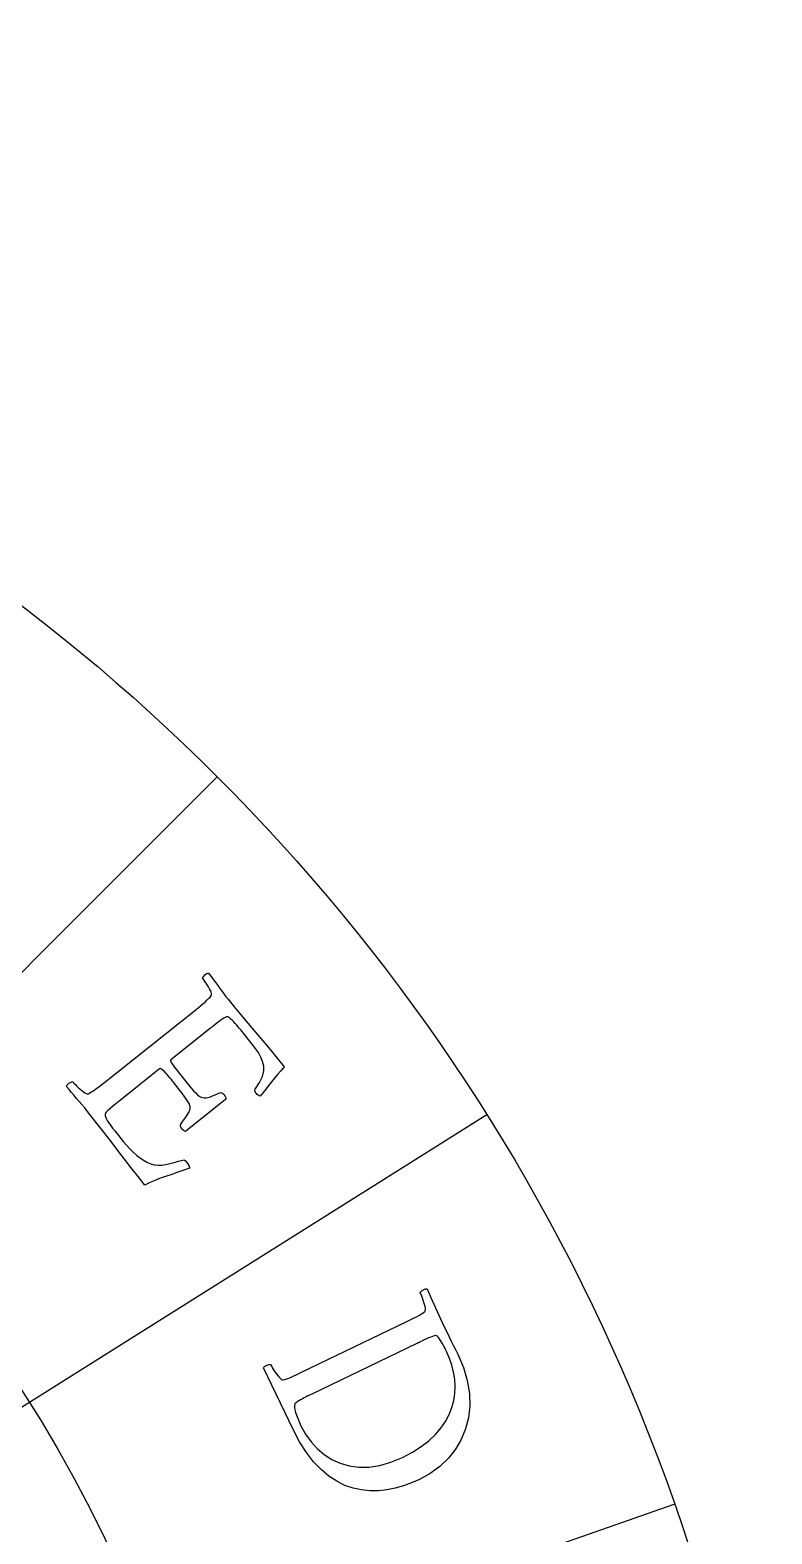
# Model space of a CAD drawing. Header units: millimetres. Extents: x -60 to 60, y -60 to 77.
# Drawn here: x 8.89 to 14.5, y 4.59 to 15.95 of the extents above; entities that cross this region are included whole.
import ezdxf

# ---------------------------------------------------------------- set-up
doc = ezdxf.new("R2010")
doc.units = ezdxf.units.MM
for name, color, linetype in [('ENGRAVE', 7, 'Continuous'), ('ENGRAVE_FINE', 8, 'Continuous'), ('TEXT', 5, 'Continuous')]:
    doc.layers.add(name, color=color, linetype=linetype)

msp = doc.modelspace()

# ---------------------------------------------------------------- linework, layer by layer
at = {"layer": 'ENGRAVE'}
for radius in [58.8, 58.8, 57.225, 54.3, 54.3, 51.99, 47.7, 47.7, 45.18, 40.5, 40.5, 14.58, 10.4976]:
    msp.add_circle((0, 0), radius, dxfattribs=at)
at = {"layer": 'ENGRAVE_FINE'}
for points in [[(4.6393, 4.6393), (10.3096, 10.3096)], [(5.5554, 3.4907), (12.3452, 7.757)], [(6.1928, 2.167), (13.7618, 4.8155)]]:
    msp.add_lwpolyline(points, dxfattribs=at)
at = {"layer": 'TEXT'}
for points in [[(10.3908, 8.6289), (10.4378, 8.5706), (10.4878, 8.5099), (10.5406, 8.4468), (10.5964, 8.3813), (10.653, 8.3148), (10.7083, 8.2486), (10.7624, 8.1827), (10.8151, 8.1172), (10.7887, 8.0888), (10.764, 8.0608), (10.741, 8.0332), (10.7198, 8.006), (10.6991, 7.9788), (10.6779, 7.9516), (10.656, 7.9242), (10.6337, 7.8967), (10.6262, 7.8987), (10.6185, 7.9029), (10.6108, 7.9094), (10.6029, 7.9182), (10.5961, 7.9283), (10.5926, 7.9371), (10.5926, 7.9445), (10.5961, 7.9506), (10.6288, 8.0006), (10.6505, 8.0461), (10.6612, 8.0873), (10.6608, 8.1241), (10.6524, 8.1583), (10.6391, 8.192), (10.6208, 8.2251), (10.5975, 8.2577), (10.4867, 8.3967), (10.4818, 8.4026), (10.4753, 8.4106), (10.4669, 8.4205), (10.4568, 8.4324), (10.4459, 8.445), (10.4349, 8.4569), (10.424, 8.4682), (10.4131, 8.4788), (10.4029, 8.4875), (10.394, 8.4933), (10.3865, 8.4962), (10.3804, 8.496), (10.3697, 8.4911), (10.3582, 8.4848), (10.3459, 8.4769), (10.3328, 8.4675), (10.3191, 8.4572), (10.3054, 8.4467), (10.2915, 8.4359), (10.2775, 8.4248), (10.272, 8.4204), (10.2671, 8.4165), (10.2629, 8.4131), (10.2593, 8.4103), (9.9581, 8.1701), (9.9562, 8.1664), (9.957, 8.1604), (9.9606, 8.1523), (9.967, 8.142), (9.9751, 8.1303), (9.9839, 8.1182), (9.9934, 8.1057), (10.0036, 8.0927), (10.0709, 8.0083), (10.0929, 7.9811), (10.1128, 7.9574), (10.1306, 7.9373), (10.1462, 7.9207), (10.1603, 7.9074), (10.1738, 7.8971), (10.1866, 7.8898), (10.1987, 7.8855), (10.2108, 7.8836), (10.2237, 7.8838), (10.2374, 7.8859), (10.2519, 7.89), (10.2679, 7.8958), (10.2861, 7.9031), (10.3066, 7.9118), (10.3293, 7.9219), (10.336, 7.9239), (10.3432, 7.9223), (10.351, 7.917), (10.3593, 7.908), (10.3662, 7.8984), (10.3708, 7.8894), (10.3732, 7.881), (10.3735, 7.8733), (10.069, 7.6305), (10.0628, 7.6323), (10.0561, 7.6365), (10.049, 7.6429), (10.0413, 7.6517), (10.0348, 7.6613), (10.0313, 7.6701), (10.0307, 7.6783), (10.0331, 7.6857), (10.0502, 7.7085), (10.0646, 7.7281), (10.0761, 7.7447), (10.0849, 7.7582), (10.0915, 7.7694), (10.0967, 7.7791), (10.1003, 7.7873), (10.1025, 7.7939), (10.1036, 7.7998), (10.1042, 7.8057), (10.1042, 7.8118), (10.1037, 7.8178), (10.1024, 7.8258), (10.0984, 7.836), (10.0917, 7.8484), (10.0824, 7.8632), (10.0714, 7.8793), (10.0596, 7.896), (10.047, 7.9133), (10.0336, 7.9312), (10.02, 7.949), (10.0067, 7.9662), (9.9937, 7.9828), (9.981, 7.9988), (9.9721, 8.0099), (9.9625, 8.0216), (9.9522, 8.034), (9.9412, 8.047), (9.9302, 8.0598), (9.9197, 8.0714), (9.9098, 8.082), (9.9003, 8.0915), (9.8918, 8.0989), (9.8845, 8.1033), (9.8785, 8.1046), (9.8737, 8.1028), (9.566, 7.8573), (9.5641, 7.8559), (9.5618, 7.854), (9.5591, 7.8519), (9.556, 7.8494), (9.5437, 7.8395), (9.5297, 7.8281), (9.5142, 7.8153), (9.4971, 7.8011), (9.4815, 7.7874), (9.4704, 7.7761), (9.4638, 7.7672), (9.4617, 7.7607), (9.4634, 7.7478), (9.4671, 7.7348), (9.4726, 7.7219), (9.48, 7.7089), (9.4898, 7.6943), (9.5027, 7.6766), (9.5186, 7.6557), (9.5375, 7.6316), (9.5995, 7.5539), (9.6233, 7.5256), (9.6483, 7.4987), (9.6746, 7.4731), (9.7022, 7.4489), (9.7299, 7.4274), (9.7565, 7.4097), (9.782, 7.3959), (9.8065, 7.386), (9.8338, 7.3782), (9.8619, 7.3746), (9.891, 7.3752), (9.921, 7.3798), (9.9519, 7.387), (9.9836, 7.3952), (10.016, 7.4043), (10.0492, 7.4143), (10.0557, 7.4151), (10.0626, 7.4128), (10.0699, 7.4075), (10.0776, 7.3991), (10.0879, 7.385), (10.0949, 7.3723), (10.0987, 7.3611), (10.0993, 7.3515), (10.0563, 7.3365), (10.0118, 7.3212), (9.9658, 7.3057), (9.9184, 7.2898), (9.8726, 7.2736), (9.8314, 7.2572), (9.7947, 7.2406), (9.7626, 7.2237), (9.7108, 7.2892), (9.6596, 7.3547), (9.6089, 7.4204), (9.5588, 7.4862), (9.5071, 7.5539), (9.4517, 7.6255), (9.3926, 7.7009), (9.3298, 7.78), (9.3078, 7.8073), (9.2867, 7.8329), (9.2663, 7.8568), (9.2469, 7.879), (9.2278, 7.9007), (9.2087, 7.923), (9.1896, 7.946), (9.1705, 7.9697), (9.1722, 7.9757), (9.1758, 7.9817), (9.1814, 7.9878), (9.189, 7.9939), (9.1972, 7.9994), (9.2046, 8.0033), (9.2111, 8.0057), (9.2168, 8.0066), (9.2218, 8.0008), (9.2287, 7.9931), (9.2375, 7.9835), (9.2483, 7.9722), (9.2603, 7.9603), (9.2725, 7.9492), (9.2849, 7.9387), (9.2977, 7.929), (9.3095, 7.9211), (9.3194, 7.9162), (9.3272, 7.9142), (9.333, 7.9152), (9.346, 7.9208), (9.3599, 7.9282), (9.3746, 7.9375), (9.3903, 7.9487), (9.4066, 7.9611), (9.4234, 7.9741), (9.4408, 7.9877), (9.4588, 8.002), (10.1488, 8.5522), (10.1667, 8.5666), (10.184, 8.5806), (10.2007, 8.5944), (10.2168, 8.6078), (10.2315, 8.6208), (10.2441, 8.6333), (10.2546, 8.6453), (10.263, 8.6568), (10.2659, 8.6628), (10.2659, 8.671), (10.2631, 8.6815), (10.2574, 8.6944), (10.25, 8.7084), (10.2421, 8.7224), (10.2336, 8.7366), (10.2246, 8.7508), (10.216, 8.7638), (10.2087, 8.7746), (10.2027, 8.783), (10.1981, 8.7891), (10.2002, 8.7945), (10.204, 8.8003), (10.2095, 8.8066), (10.2166, 8.8134), (10.2243, 8.8195), (10.2315, 8.8236), (10.2382, 8.8258), (10.2444, 8.8261), (10.2632, 8.8007), (10.2818, 8.7754), (10.3001, 8.7502), (10.3181, 8.7252), (10.3361, 8.7004), (10.3542, 8.6761), (10.3724, 8.6523), (10.3908, 8.6289)], [(12.1267, 5.9468), (12.1692, 5.846), (12.1983, 5.7475), (12.2141, 5.6515), (12.2166, 5.5578), (12.2067, 5.4679), (12.1856, 5.3832), (12.1531, 5.3035), (12.1094, 5.2291), (12.0554, 5.1609), (11.992, 5.1003), (11.9193, 5.0472), (11.8372, 5.0017), (11.7775, 4.9754), (11.7165, 4.9535), (11.6543, 4.936), (11.5909, 4.923), (11.5269, 4.9156), (11.4631, 4.9152), (11.3994, 4.9217), (11.336, 4.9353), (11.2732, 4.9568), (11.2119, 4.9874), (11.1519, 5.027), (11.0933, 5.0756), (11.0368, 5.1344), (10.9828, 5.2045), (10.9316, 5.2858), (10.883, 5.3784), (10.6589, 5.8436), (10.6618, 5.8491), (10.6667, 5.8542), (10.6736, 5.8589), (10.6824, 5.8632), (10.6916, 5.8667), (10.6996, 5.8688), (10.7065, 5.8697), (10.7123, 5.8694), (10.7158, 5.8625), (10.7208, 5.8535), (10.7273, 5.8422), (10.7353, 5.8288), (10.7443, 5.8145), (10.7537, 5.8009), (10.7636, 5.788), (10.7738, 5.7757), (10.7837, 5.7654), (10.7922, 5.7584), (10.7994, 5.7547), (10.8052, 5.7544), (10.8191, 5.7569), (10.8343, 5.7611), (10.8508, 5.7668), (10.8685, 5.7743), (10.8872, 5.7828), (10.9065, 5.7917), (10.9265, 5.8011), (10.9471, 5.811), (11.7423, 6.1939), (11.7629, 6.2039), (11.7829, 6.2138), (11.8023, 6.2234), (11.821, 6.233), (11.8382, 6.2424), (11.8533, 6.2518), (11.8662, 6.2611), (11.8769, 6.2705), (11.881, 6.2756), (11.8829, 6.2836), (11.8825, 6.2945), (11.8798, 6.3083), (11.8758, 6.3236), (11.8712, 6.3391), (11.866, 6.3547), (11.8604, 6.3706), (11.8549, 6.3852), (11.8501, 6.3974), (11.8462, 6.4069), (11.843, 6.4139), (11.8463, 6.4187), (11.8514, 6.4235), (11.8581, 6.4284), (11.8665, 6.4334), (11.8754, 6.4376), (11.8833, 6.4401), (11.8903, 6.4407), (11.8964, 6.4396), (11.9091, 6.4106), (11.9216, 6.3819), (11.9338, 6.3532), (11.9459, 6.3248), (11.9579, 6.2967), (11.9701, 6.269), (11.9826, 6.2417), (11.9953, 6.2148), (12.0093, 6.1858), (12.0247, 6.1543), (12.0415, 6.1203), (12.0596, 6.0836), (12.078, 6.0467), (12.0953, 6.0115), (12.1115, 5.9782), (12.1267, 5.9468)], [(11.8174, 6.0281), (11.0242, 5.6461), (11.0165, 5.6424), (11.0068, 5.6377), (10.995, 5.632), (10.9813, 5.6254), (10.9667, 5.6182), (10.9525, 5.6107), (10.9388, 5.603), (10.9255, 5.595), (10.9137, 5.5875), (10.9048, 5.5812), (10.8986, 5.5761), (10.8953, 5.5722), (10.892, 5.5611), (10.892, 5.5463), (10.8951, 5.5279), (10.9014, 5.5059), (10.9099, 5.4819), (10.9195, 5.4573), (10.9302, 5.4323), (10.9421, 5.4068), (10.9771, 5.3432), (11.018, 5.2857), (11.0647, 5.2345), (11.1173, 5.1894), (11.1752, 5.1518), (11.238, 5.1233), (11.3058, 5.1038), (11.3785, 5.0932), (11.4556, 5.0933), (11.5366, 5.1059), (11.6214, 5.1308), (11.71, 5.1683), (11.7849, 5.2076), (11.8512, 5.2495), (11.909, 5.2938), (11.9582, 5.3406), (11.9997, 5.3894), (12.0342, 5.4395), (12.0618, 5.4909), (12.0824, 5.5437), (12.0966, 5.5972), (12.1048, 5.6508), (12.1071, 5.7045), (12.1036, 5.7583), (12.0948, 5.8117), (12.0816, 5.8643), (12.0639, 5.9161), (12.0418, 5.967), (12.0384, 5.9739), (12.0338, 5.9831), (12.0279, 5.9946), (12.0207, 6.0085), (12.0128, 6.0232), (12.0048, 6.0372), (11.9966, 6.0506), (11.9884, 6.0634), (11.9803, 6.0742), (11.973, 6.0818), (11.9663, 6.0863), (11.9603, 6.0875), (11.9488, 6.0851), (11.936, 6.0813), (11.9219, 6.0762), (11.9066, 6.0698), (11.8905, 6.0626), (11.874, 6.055), (11.8573, 6.0472), (11.8403, 6.0391), (11.8375, 6.0377), (11.8346, 6.0363), (11.8317, 6.035), (11.8289, 6.0336), (11.826, 6.0322), (11.8232, 6.0308), (11.8203, 6.0294), (11.8174, 6.0281)]]:
    msp.add_lwpolyline(points, close=True, dxfattribs=at)

doc.saveas('drawing.dxf')
